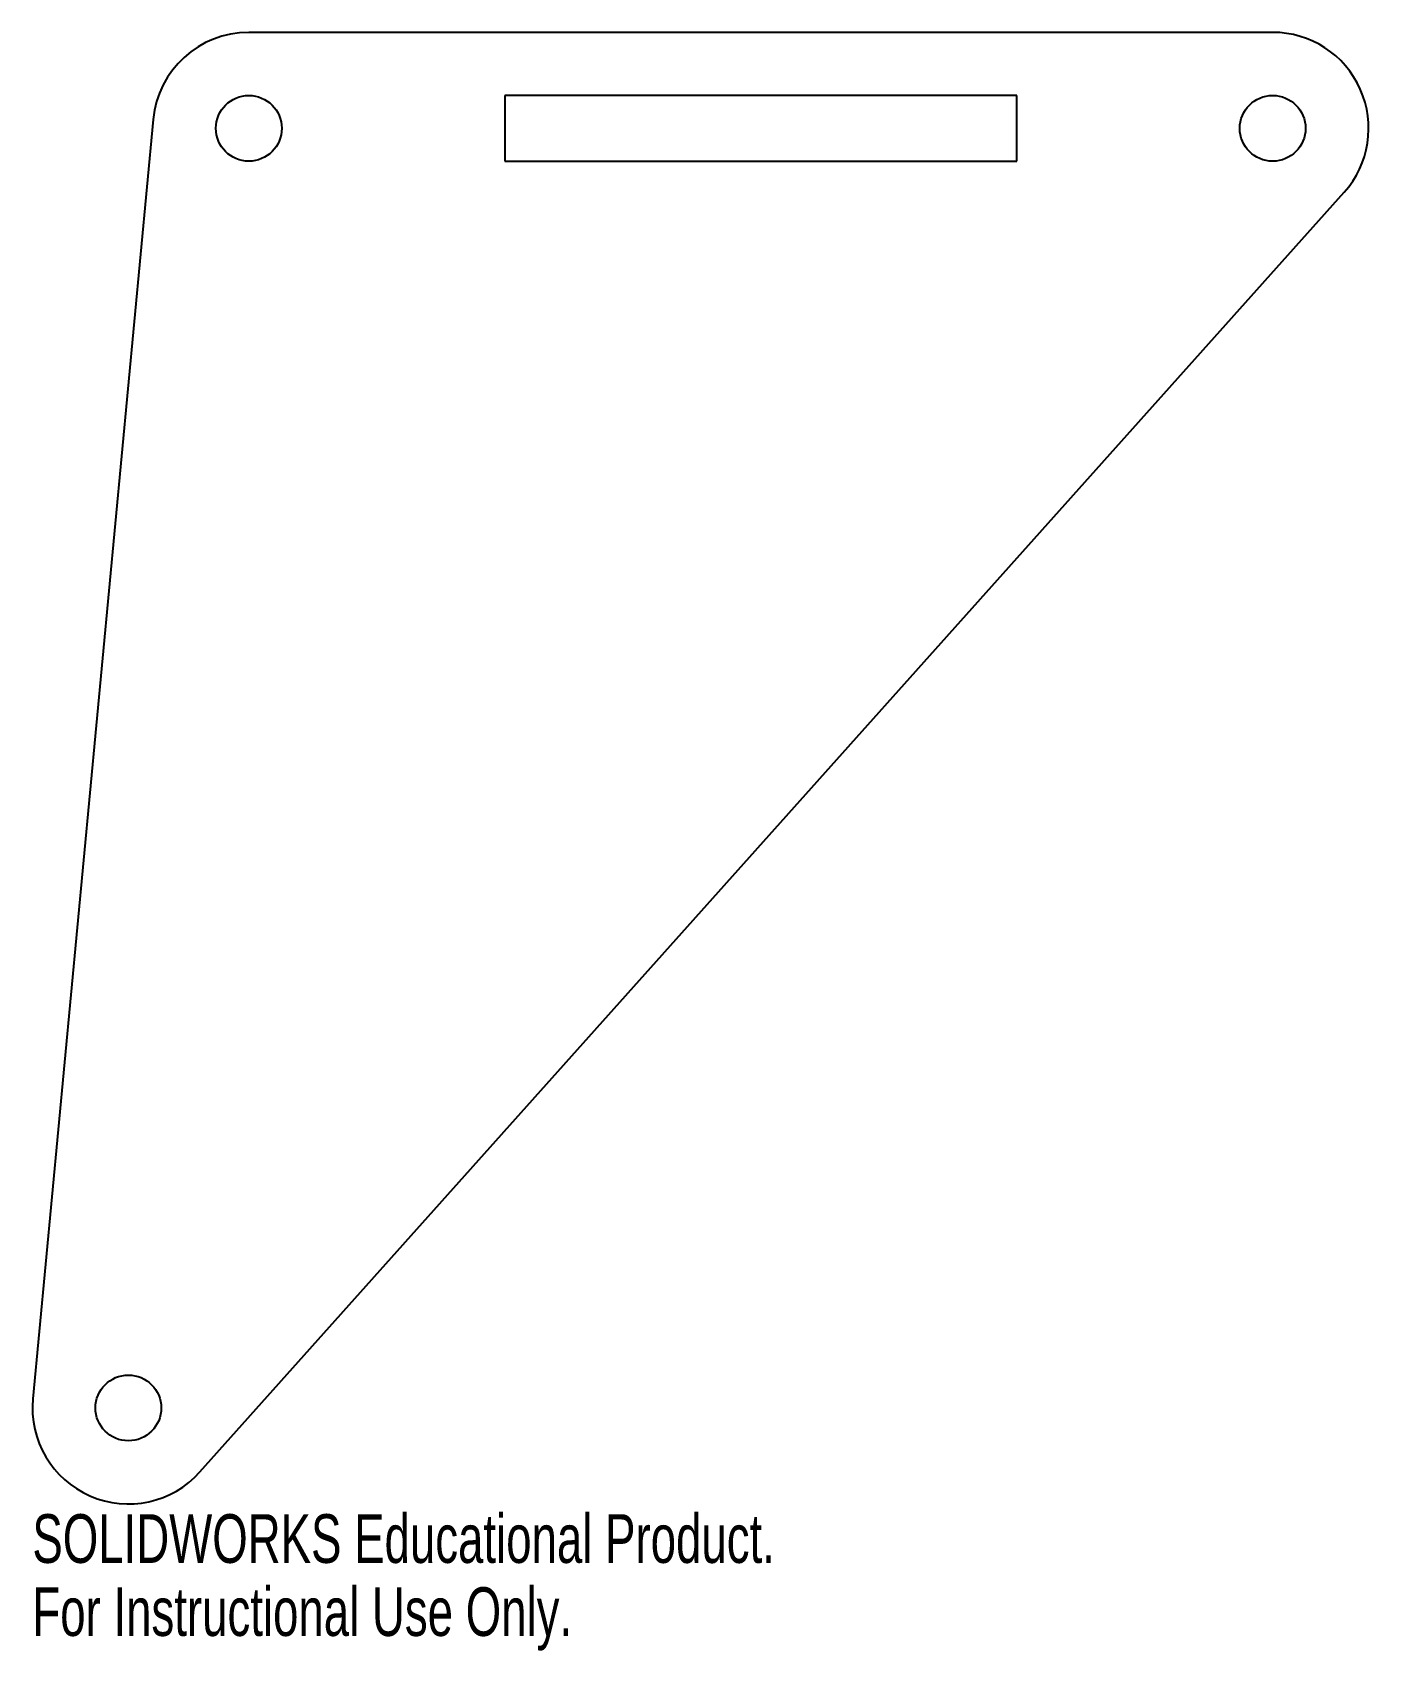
# Model space of a CAD drawing. Header units: inches. Extents: x -11.57 to -6.35, y 15.74 to 22.06.
import ezdxf

# ---------------------------------------------------------------- set-up
doc = ezdxf.new("R2010")
doc.units = ezdxf.units.IN
doc.header["$MEASUREMENT"] = 0
doc.styles.add('SLDTEXTSTYLE0', font='TXT', dxfattribs={"width": 0.7})

msp = doc.modelspace()

# ---------------------------------------------------------------- linework, layer by layer
at = {"color": 7, "linetype": 'Continuous', "lineweight": 25}
for p, q in [((-6.7215, 22.0606), (-10.7215, 22.0606)), ((-9.7215, 21.8141), (-9.7215, 21.5571)), ((-7.7215, 21.8141), (-9.7215, 21.8141)), ((-7.7215, 21.5571), (-7.7215, 21.8141)), ((-11.0949, 21.7207), (-11.5654, 16.7207)), ((-9.7215, 21.5571), (-7.7215, 21.5571)), ((-10.9125, 16.4356), (-6.442, 21.4356))]:
    msp.add_line(p, q, dxfattribs=at)
for centre in [(-10.7215, 21.6856), (-6.7215, 21.6856), (-11.192, 16.6856)]:
    msp.add_circle(centre, 0.1285, dxfattribs=at)
for centre, start, end in [((-10.7215, 21.6856), 90, 174.624), ((-6.7215, 21.6856), 318.19993, 90), ((-11.192, 16.6856), 174.624, 318.19993)]:
    msp.add_arc(centre, 0.375, start, end, dxfattribs=at)

# ---------------------------------------------------------------- texts
at = {"color": 7, "linetype": 'Continuous', "char_height": 0.1903, "attachment_point": 1, "style": 'SLDTEXTSTYLE0'}
for s, insert in [('SOLIDWORKS Educational Product.', (-11.567, 16.2704)), ('For Instructional Use Only.', (-11.567, 15.985))]:
    msp.add_mtext(s, dxfattribs=dict(at, insert=insert))

doc.saveas('drawing.dxf')
